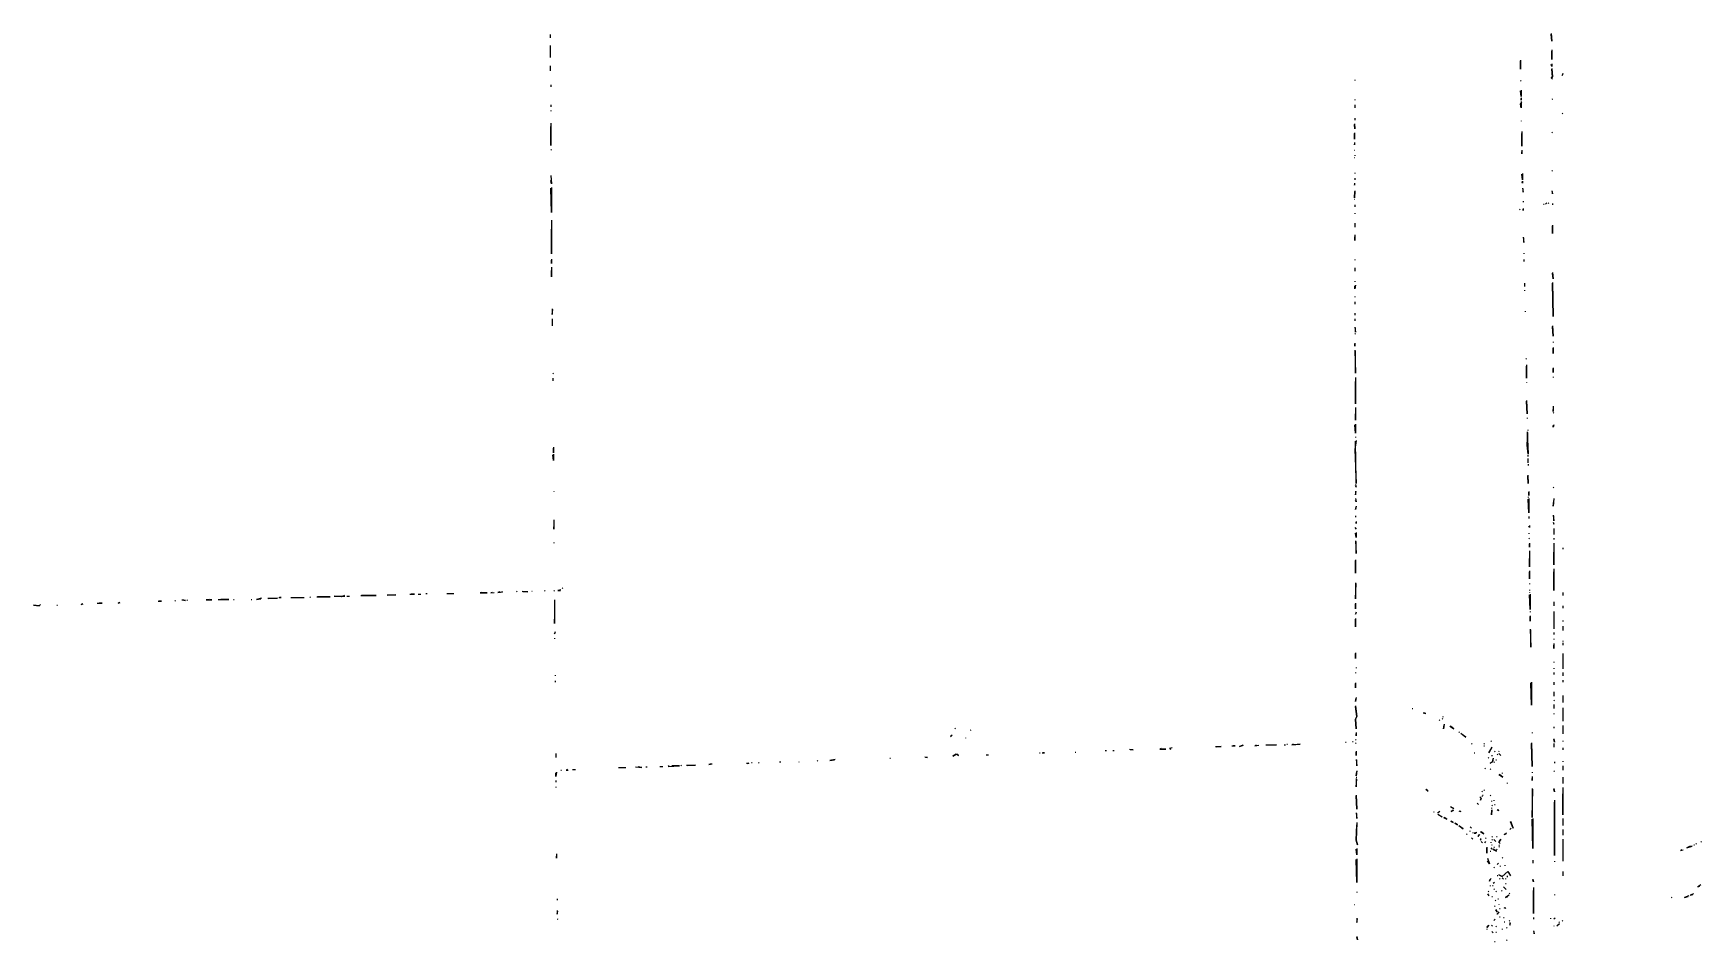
# Model space of a CAD drawing. Extents: x 1 to 1989, y -9 to 1002.
# Drawn here: x 560.8 to 997.2, y 509 to 746.5 of the extents above; entities that cross this region are included whole.
import ezdxf

# ---------------------------------------------------------------- set-up
doc = ezdxf.new("R2010")
doc.units = 0
doc.layers.add('LINEWORK', color=4, linetype='CONTINUOUS')

msp = doc.modelspace()

# ---------------------------------------------------------------- linework, layer by layer
at = {"layer": 'LINEWORK'}
for points in [[(696, 746.1667), (696, 745.3333)], [(957.8333, 746.5), (958, 744.5), (957.8333, 746.3333)], [(696, 743.3333), (696, 740.1667)], [(958, 742.1667), (958, 739.6667), (958, 741.8333)], [(696, 738), (696, 736.6667)], [(949.8333, 739.5), (949.8333, 737.1667), (949.8333, 739.3333)], [(958, 738.5), (958, 737.8333), (957.8333, 738.3333)], [(906.5, 734.3333), (906.5, 734.1667)], [(950, 734.1667), (949.8333, 734)], [(958, 737.3333), (958.1667, 735.1667), (957.8333, 734.8333), (958.1667, 734.5), (957.8333, 734.8333), (958.1667, 735.1667), (958, 737.1667)], [(960.8333, 736), (960.6667, 735.5), (960.8333, 735.8333)], [(696.1667, 733), (696.1667, 732.5)], [(906.5, 729.1667), (906.5, 729)], [(950, 731.6667), (950, 730), (949.8333, 731.5)], [(950, 729.6667), (950, 729), (950, 729.5)], [(958.1667, 729.3333), (958, 729.1667)], [(696.1667, 727.8333), (696.1667, 727.3333)], [(696.1667, 726.3333), (696.1667, 726.1667)], [(906.5, 727.8333), (906.5, 727)], [(906.5, 724.3333), (906.5, 723.8333)], [(950, 728.6667), (950, 727), (949.8333, 728), (950.1667, 728.5)], [(960.8333, 725.6667), (960.6667, 725.5)], [(696.1667, 723), (696.1667, 717.1667), (696.1667, 722.1667)], [(906.3333, 722.8333), (906.5, 721.5), (906.3333, 722.6667)], [(906.3333, 720.5), (906.3333, 718.8333), (906.3333, 720.3333)], [(950, 723.6667), (950, 723.5)], [(950.1667, 720.8333), (950.1667, 717), (950.1667, 720.3333)], [(958, 720.6667), (958.1667, 720.5)], [(696.3333, 716.1667), (696.1667, 716)], [(906.3333, 718), (906.3333, 717.3333), (906.5, 717.8333)], [(906.3333, 716), (906.5, 716)], [(950.1667, 716), (950.1667, 715), (950.1667, 715.5)], [(906.3333, 714), (906.5, 714)], [(906.5, 714.6667), (906.5, 714.5)], [(696.1667, 709.3333), (696.3333, 707.1667), (696.1667, 708)], [(906.3333, 707.3333), (906.3333, 706.8333), (906.5, 707.1667)], [(906.5, 710), (906.5, 709.8333)], [(906.5, 708.6667), (906.5, 708.1667)], [(950.3333, 709.8333), (950.3333, 708.1667), (950.1667, 709.6667)], [(950.3333, 707.8333), (950.3333, 707.3333), (950.1667, 707.6667)], [(958, 710.6667), (958.1667, 710.5)], [(696.3333, 706.1667), (696.3333, 699.6667), (696.1667, 706)], [(906.5, 705.3333), (906.3333, 703.5), (906.5, 705.1667)], [(906.3333, 703.1667), (906.5, 703.1667)], [(950.3333, 706), (950.5, 705), (950.5, 705.8333)], [(950.5, 702.6667), (950.5, 702.3333)], [(958, 705.3333), (958.1667, 704.5), (958.1667, 705.1667)], [(906.5, 701.6667), (906.5, 701.1667)], [(906.5, 699.5), (906.5, 699.3333)], [(949.6667, 700.5), (949.5, 700.3333)], [(950.5, 700.6667), (950.5, 700.1667), (950.5, 700.5)], [(955.8333, 701.8333), (956, 701.8333)], [(956.6667, 702.1667), (956.3333, 701.8333)], [(957.1667, 702.1667), (957, 702)], [(958.1667, 702), (958.1667, 701.6667)], [(696.3333, 697.6667), (696.3333, 688.8333), (696.3333, 695.3333)], [(906.5, 696.8333), (906.5, 695.8333)], [(906.5, 693.8333), (906.5, 692.3333), (906.5, 693.3333)], [(958.1667, 696.3333), (958.1667, 694.1667), (958.1667, 696.1667)], [(950.5, 693.1667), (950.6667, 691.8333), (950.6667, 693)], [(696.3333, 687.5), (696.3333, 686.3333), (696.3333, 687.1667)], [(696.3333, 685.3333), (696.3333, 682.8333), (696.3333, 684.5)], [(906.5, 687.3333), (906.5, 687.1667)], [(906.5, 685.1667), (906.5, 684.3333)], [(950.6667, 689), (950.6667, 688.8333)], [(950.6667, 687.3333), (950.6667, 686.8333)], [(906.5, 681.6667), (906.5, 681.5)], [(950.8333, 681.1667), (950.8333, 680.3333)], [(958.1667, 684), (958.3333, 682.3333), (958.1667, 683.8333)], [(958.1667, 681.3333), (958.3333, 672.5), (958.1667, 681.1667)], [(906.6667, 680.6667), (906.5, 679.6667), (906.5, 680.5)], [(906.5, 677.6667), (906.5, 677.5)], [(906.5, 676.3333), (906.5, 675.6667)], [(950.8333, 679.3333), (950.8333, 679.1667)], [(696.5, 674.5), (696.5, 673), (696.6667, 674.3333)], [(906.5, 673.3333), (906.5, 672.8333)], [(951, 673.8333), (951, 673.6667)], [(696.5, 671.8333), (696.5, 670)], [(906.5, 671.8333), (906.5, 671.3333)], [(906.5, 669.6667), (906.6667, 668.3333), (906.6667, 669.5)], [(906.5, 668), (906.6667, 667.8333)], [(958.1667, 670), (958.3333, 667.3333), (958.1667, 669.8333)], [(906.5, 665.5), (906.5, 664.6667), (906.5, 665.3333)], [(906.5, 663.6667), (906.6667, 657.6667), (906.6667, 663.5)], [(958.3333, 665.8333), (958.3333, 665.6667)], [(958.3333, 664.3333), (958.3333, 662.8333), (958.3333, 664.1667)], [(951.1667, 661.5), (951.3333, 661.3333)], [(951.3333, 659.8333), (951.3333, 656.3333), (951.3333, 659.5)], [(958.3333, 659), (958.3333, 657.8333), (958.3333, 658.8333)], [(696.8333, 657.6667), (696.6667, 657.5)], [(696.6667, 656.3333), (696.6667, 655.6667)], [(906.6667, 656.5), (906.6667, 649.6667), (906.6667, 655.5)], [(951.3333, 655.3333), (951.3333, 655.1667)], [(958.3333, 656.6667), (958.3333, 656.5)], [(951.3333, 650.5), (951.5, 647), (951.3333, 650.3333)], [(906.6667, 648.6667), (906.6667, 645.3333), (906.6667, 647)], [(951.5, 646), (951.5, 645.8333)], [(958.3333, 649), (958.3333, 647.6667), (958.3333, 648.1667)], [(958.3333, 647.3333), (958.5, 647.1667)], [(906.6667, 644.3333), (906.6667, 642), (906.5, 644.1667)], [(951.5, 642.3333), (951.8333, 636.5), (951.5, 638.8333), (951.6667, 642.1667)], [(951.6667, 642.8333), (951.6667, 642.6667)], [(958.5, 644.1667), (958.3333, 643.5), (958.3333, 644)], [(696.8333, 638.3333), (696.8333, 636.8333), (696.8333, 638)], [(906.8333, 640), (906.5, 637.6667), (906.8333, 628.8333), (906.6667, 639.8333)], [(906.6667, 641), (906.6667, 640.8333)], [(696.8333, 636.5), (696.8333, 634.8333), (696.6667, 636.3333)], [(951.6667, 636.1667), (951.6667, 635.8333)], [(951.6667, 635.3333), (951.6667, 634.1667)], [(951.8333, 633.8333), (951.8333, 633.5)], [(906.6667, 628.5), (906.8333, 627.8333), (906.6667, 628.1667)], [(951.6667, 631), (951.8333, 628.8333), (951.6667, 630.8333)], [(697, 626.8333), (697, 626.6667)], [(906.6667, 626.8333), (906.6667, 625.8333), (906.8333, 626.6667)], [(906.6667, 624.8333), (906.8333, 624), (906.6667, 624.3333)], [(951.8333, 625.3333), (951.8333, 625.1667)], [(952, 624.8333), (952, 621.1667), (951.8333, 624.6667)], [(952, 626.6667), (952, 625.6667), (952, 626.5)], [(958.3333, 627.8333), (958.5, 627.6667)], [(958.5, 624.8333), (958.3333, 622.8333), (958.5, 624.1667)], [(906.8333, 622.8333), (906.6667, 622), (906.8333, 622.6667)], [(906.6667, 620.3333), (906.6667, 620)], [(952, 620.1667), (952, 619.6667)], [(958.3333, 620.5), (958.5, 619), (958.5, 620.3333)], [(697, 619.3333), (697, 616.8333), (697, 617.5)], [(906.5, 617.3333), (906.8333, 616.8333), (906.6667, 617.1667)], [(906.8333, 616), (906.8333, 614.6667), (906.6667, 615.8333)], [(906.8333, 618.8333), (906.8333, 618.3333), (906.8333, 618.6667)], [(952.1667, 617.8333), (952.1667, 617.3333), (952, 617.6667)], [(952, 615.8333), (952, 615.6667)], [(958.3333, 618.6667), (958.5, 618.1667), (958.5, 618.5)], [(958.5, 617), (958.5, 615.5)], [(697, 613.3333), (697, 613.1667)], [(906.6667, 613.8333), (906.8333, 610.5), (906.8333, 613.6667)], [(952.1667, 614.5), (952, 614.3333)], [(952.1667, 613.1667), (952.1667, 612.1667), (952.1667, 613)], [(952.1667, 611.1667), (952.1667, 607), (952.1667, 609.1667)], [(958.5, 614.5), (958.5, 614.1667)], [(958.5, 613.1667), (958.5, 607.5), (958.5, 610.8333)], [(960.8333, 612), (960.8333, 611.6667)], [(906.6667, 608.8333), (906.6667, 605.3333), (906.6667, 608.6667)], [(906.6667, 602.8333), (906.6667, 598.6667), (906.8333, 602.6667)], [(952.1667, 606), (952.1667, 603.8333), (952.1667, 605.6667)], [(952.1667, 602.6667), (952.1667, 602.5)], [(958.5, 606.5), (958.5, 600.8333), (958.5, 605.6667)], [(593.5, 598), (594.3333, 598), (593.6667, 598)], [(598, 598.1667), (597.8333, 598)], [(599.6667, 598.3333), (600.6667, 598.1667), (599.8333, 598.3333)], [(601.1667, 598.3333), (601, 598.1667)], [(606.8333, 598.5), (606, 598.3333), (607.5, 598.3333), (607, 598.3333)], [(609.1667, 598.5), (612, 598.5), (609.8333, 598.5)], [(613.1667, 598.5), (613.3333, 598.5)], [(617.8333, 598.5), (618, 598.5)], [(620.5, 598.8333), (619.1667, 598.5), (620.3333, 598.6667)], [(622.1667, 598.8333), (624.6667, 598.8333), (622.3333, 598.6667)], [(625, 599), (625.6667, 599), (625.1667, 599)], [(628.1667, 599), (631.6667, 599)], [(633.1667, 599.1667), (633.3333, 599)], [(635, 599.1667), (638.5, 599.1667), (635.1667, 599.1667)], [(642.1667, 599.5), (641.3333, 599.1667), (639.5, 599.3333), (642.3333, 599.3333)], [(642.8333, 599.3333), (643.5, 599.3333)], [(646.5, 599.5), (650.5, 599.5), (646.6667, 599.5)], [(653.3333, 599.6667), (655.6667, 599.6667), (653.5, 599.5)], [(659.3333, 599.8333), (660.5, 599.8333), (659.6667, 599.8333)], [(661.5, 599.8333), (662.1667, 599.8333)], [(663.5, 600), (663.8333, 600)], [(669, 600), (670.8333, 600)], [(678, 600.3333), (677.6667, 600.1667), (679.5, 600.1667), (678.1667, 600.1667)], [(680.8333, 600.3333), (680.5, 600.1667), (681.3333, 600.3333)], [(682.8333, 600.5), (682.3333, 600.3333), (683.5, 600.5), (683, 600.3333)], [(687.1667, 600.6667), (687.3333, 600.5)], [(688.6667, 600.6667), (690.1667, 600.5), (688.8333, 600.5)], [(691.1667, 600.6667), (691.3333, 600.6667)], [(694.5, 600.8333), (694.6667, 600.6667)], [(697.1667, 600.8333), (697, 600.6667)], [(697.1667, 598.3333), (697.1667, 592.1667), (697.1667, 593.3333)], [(698.8333, 601), (698, 600.8333), (698.6667, 600.8333)], [(699.3333, 601.5), (699.1667, 601.3333)], [(952.1667, 601), (952.1667, 600.8333)], [(952.1667, 600.3333), (952.1667, 600.1667)], [(952.3333, 599.8333), (952.3333, 595.8333), (952.1667, 599.6667)], [(958.5, 597.8333), (958.5, 596.8333)], [(960.8333, 600.3333), (960.8333, 599.5)], [(562.6667, 597.1667), (562.3333, 596.8333), (560.8333, 597), (562.3333, 596.8333)], [(567, 597), (567.1667, 597)], [(573.6667, 597.3333), (573.3333, 597.1667), (573.8333, 597.3333)], [(577.5, 597.5), (578.8333, 597.5), (578, 597.5)], [(583.3333, 597.6667), (583, 597.5), (583.5, 597.6667)], [(906.6667, 597.5), (906.6667, 596), (906.6667, 597.3333)], [(906.8333, 595.1667), (906.6667, 594.6667), (906.8333, 595)], [(906.6667, 593.5), (906.6667, 591.3333), (906.6667, 593.3333)], [(952.3333, 595.3333), (952.3333, 595.1667)], [(952.3333, 594.1667), (952.3333, 592.8333), (952.3333, 594)], [(958.5, 595.3333), (958.5, 590.8333)], [(960.8333, 596.8333), (960.8333, 596.1667)], [(697.3333, 590), (697.1667, 589.5), (697.3333, 589.8333)], [(952.3333, 590.6667), (952.5, 586), (952.5, 590.5)], [(958.5, 589.8333), (958.5, 589.3333)], [(960.8333, 593), (960.8333, 592.6667)], [(960.8333, 591.5), (960.8333, 590.3333)], [(697.1667, 588.3333), (697.1667, 588.1667)], [(958.5, 588.1667), (958.5, 588)], [(958.5, 587), (958.5, 585.6667), (958.5, 586.5)], [(960.8333, 587.6667), (960.8333, 587.5)], [(960.8333, 587.1667), (960.8333, 586.5)], [(906.6667, 584.5), (906.6667, 583), (906.6667, 584.3333)], [(906.8333, 580.6667), (906.8333, 580.5)], [(958.5, 582.1667), (958.5, 582)], [(958.5, 580.5), (958.5, 580.3333)], [(960.8333, 584.3333), (960.8333, 580.3333)], [(697.3333, 578.6667), (697.3333, 578.5)], [(697.3333, 577.1667), (697.3333, 576.8333)], [(906.6667, 579.3333), (906.6667, 579.1667)], [(906.6667, 576.6667), (906.6667, 575.3333), (906.6667, 576.5)], [(952.6667, 576.8333), (952.6667, 570.8333), (952.5, 576.6667)], [(958.5, 579.3333), (958.5, 578.8333)], [(958.5, 576.8333), (958.5, 576.1667)], [(960.8333, 579.3333), (960.8333, 578.5)], [(960.8333, 577.3333), (960.8333, 576.8333)], [(906.8333, 572.8333), (906.6667, 571.8333), (906.8333, 572.6667)], [(958.5, 574.3333), (958.5, 573.1667)], [(958.6667, 572.1667), (958.5, 572)], [(960.8333, 573.3333), (960.8333, 571.5)], [(906.6667, 570.6667), (907, 567.8333), (906.6667, 567.1667), (906.8333, 564.6667), (906.6667, 567.1667), (907, 567.8333), (906.6667, 570.5)], [(921.5, 570), (921.6667, 570)], [(924.3333, 568.8333), (925, 568.6667), (924.5, 568.8333)], [(929.5, 567.3333), (929.3333, 567.1667)], [(929.5, 567.8333), (929.5, 567.6667)], [(958.5, 571), (958.5, 570)], [(958.5, 568.6667), (958.5, 568.5)], [(960.8333, 570.1667), (960.8333, 566.6667)], [(801.1667, 563), (800.6667, 562.6667), (801, 562.8333)], [(801.8333, 564.8333), (802, 564.6667)], [(806, 564.3333), (805.8333, 564.1667)], [(906.8333, 563.6667), (906.8333, 562.8333), (906.8333, 563.3333)], [(928.5, 567), (928.6667, 566.8333)], [(929.8333, 565.8333), (929.6667, 564.6667), (929.8333, 565.6667)], [(931.3333, 565.3333), (932.3333, 564.6667), (931.5, 565.3333)], [(933.6667, 563.8333), (933.8333, 563.6667)], [(934.1667, 563.5), (935.5, 562.5), (934.5, 563.1667)], [(952.8333, 563.6667), (952.8333, 563.5)], [(958.5, 565.1667), (958.5, 564.8333)], [(960.8333, 565.5), (960.8333, 563.3333)], [(804.6667, 562.3333), (804.6667, 562.1667)], [(841.1667, 559), (841.5, 559)], [(843.1667, 559), (843.5, 559)], [(847.5, 559.3333), (848.5, 559.1667), (847.6667, 559.1667)], [(855.8333, 559.5), (855.5, 559.3333), (857, 559.3333), (856, 559.3333)], [(858.6667, 559.6667), (858, 559.5), (858.3333, 559.3333)], [(870, 560), (871.5, 560), (870.1667, 559.8333)], [(874.3333, 560.1667), (875.1667, 560.1667), (874.6667, 560.1667)], [(877.1667, 560.3333), (876.3333, 560), (877.3333, 560.3333)], [(880.6667, 560.3333), (880.3333, 560.1667), (881.3333, 560.3333)], [(883.1667, 560.5), (886, 560.5), (883.3333, 560.3333)], [(888, 560.5), (888.3333, 560.5)], [(888.6667, 560.6667), (888.8333, 560.6667)], [(890.3333, 560.6667), (890, 560.5), (892.1667, 560.6667), (890.5, 560.5)], [(904, 561.1667), (904.1667, 561.1667)], [(905.8333, 561.3333), (906, 561.3333)], [(906.8333, 561.8333), (906.6667, 561.6667)], [(906.6667, 561), (906.8333, 560.8333)], [(906.8333, 558.8333), (906.8333, 557.6667), (906.8333, 558.5)], [(937, 560.8333), (937.1667, 560.6667)], [(940.1667, 560.8333), (940.3333, 560.6667)], [(940.1667, 560.1667), (940.3333, 560.1667)], [(942.3333, 559.8333), (941.5, 558.3333), (942.3333, 559.6667)], [(942, 561.5), (942.1667, 561.3333)], [(943, 558.8333), (943.1667, 558.6667)], [(944.1667, 558.8333), (944, 558.6667)], [(952.6667, 561), (952.8333, 554.8333), (952.6667, 560.8333)], [(958.5, 562), (958.6667, 561.1667), (958.5, 561.8333)], [(958.5, 560.8333), (958.5, 559.8333)], [(960.8333, 561.5), (960.8333, 561.3333)], [(960.8333, 559.6667), (960.8333, 559.1667)], [(697.5, 558.1667), (697.5, 557.1667)], [(713.8333, 554.5), (715.8333, 554.5)], [(718.3333, 554.6667), (720, 554.5), (719, 554.6667)], [(721, 554.6667), (721.3333, 554.6667)], [(724.6667, 554.8333), (725.5, 554.8333)], [(727.1667, 555), (726.8333, 554.8333), (729.8333, 555), (727.8333, 555)], [(730.1667, 555.1667), (730.3333, 555)], [(731.6667, 555.1667), (734, 555.1667), (731.8333, 555)], [(738.1667, 555.5), (737.5, 555.3333), (738.3333, 555.5)], [(747.3333, 555.6667), (748, 555.6667), (747.5, 555.5)], [(748.6667, 555.8333), (748.8333, 555.8333)], [(750.5, 555.8333), (750.6667, 555.6667)], [(756, 556), (756.3333, 556)], [(761, 556), (761.1667, 556)], [(766, 556.3333), (765.8333, 556.1667)], [(770.5, 556.6667), (769.1667, 556.3333), (770.3333, 556.5)], [(784.8333, 557), (785, 557)], [(794, 557.3333), (794.6667, 557.1667), (794.1667, 557.1667)], [(802.1667, 558), (801.3333, 557.5), (802.1667, 558), (802.8333, 557.6667), (802.3333, 558)], [(810, 557.8333), (810.6667, 557.8333)], [(824, 558.3333), (824.1667, 558.3333)], [(824.6667, 558.3333), (825.3333, 558.3333), (824.8333, 558.3333)], [(833.3333, 558.5), (833.5, 558.5)], [(906.8333, 556.6667), (907, 555), (907, 556.5)], [(937.6667, 558.3333), (937.8333, 558.3333)], [(940.6667, 554.3333), (940.5, 554.1667)], [(941.5, 557.1667), (941.3333, 557)], [(942.6667, 557), (942.5, 556), (941.8333, 555.6667), (942.5, 556), (942.6667, 556.8333)], [(941.8333, 554.1667), (942, 554)], [(942.1667, 557.6667), (942.5, 557.6667)], [(942.8333, 556), (943, 555.8333)], [(943.3333, 556.5), (943.5, 556.5)], [(943.8333, 558), (943.6667, 557.8333)], [(944.1667, 558.1667), (944.6667, 557.6667)], [(958.6667, 556), (958.6667, 555.6667)], [(960.8333, 556.1667), (960.8333, 556)], [(960.8333, 555), (960.8333, 553.8333)], [(697.6667, 553.3333), (697.5, 552.1667), (697.5, 553.1667)], [(697.5, 551.1667), (697.5, 550.6667)], [(698.8333, 553.8333), (699, 553.8333)], [(700.5, 554), (700.1667, 553.8333), (700.6667, 553.8333)], [(701.8333, 554), (702.6667, 554)], [(907, 553.6667), (906.8333, 552.3333), (907, 553.5)], [(906.8333, 552), (907, 552)], [(906.8333, 551.6667), (906.8333, 549.5), (907, 551.5)], [(944.1667, 552.6667), (945.1667, 552), (944.3333, 552.6667)], [(945, 553.1667), (945, 553)], [(946.3333, 550.5), (946.3333, 550.3333)], [(952.8333, 553.3333), (952.8333, 553.1667)], [(952.8333, 552.1667), (952.8333, 551.1667), (952.8333, 551.6667)], [(958.6667, 553.6667), (958.5, 553.5)], [(960.8333, 552), (960.8333, 550.3333)], [(697.5, 549.5), (697.5, 549.3333)], [(906.8333, 547.3333), (907, 543.6667), (906.8333, 547.1667)], [(925, 548.8333), (925.6667, 548.3333), (925.1667, 548.8333)], [(939.1667, 546.8333), (939.5, 546.5), (939.3333, 546), (939.5, 546.5)], [(939.6667, 548.3333), (939.8333, 548.1667)], [(939.6667, 547), (939.8333, 547)], [(939.8333, 547.3333), (940, 547.3333)], [(940.3333, 548.6667), (940.1667, 548.5)], [(941.8333, 547.3333), (942, 547.1667)], [(942.1667, 545.8333), (942.1667, 545.6667)], [(942.8333, 546), (942.8333, 545.8333)], [(952.8333, 549), (952.8333, 541.5), (953, 548.8333)], [(958.5, 549), (958.6667, 548.1667), (958.5, 548.8333)], [(958.6667, 546), (958.6667, 531.5), (958.6667, 545.5)], [(960.8333, 549.3333), (960.8333, 542.1667), (960.8333, 547.6667)], [(906.8333, 542.6667), (907, 541.1667), (907, 542.5)], [(927, 543), (927.1667, 542.8333)], [(928.6667, 543), (928.1667, 542.6667), (928.5, 542.8333)], [(928.1667, 542.3333), (929.3333, 541.6667), (928.3333, 542.1667)], [(929.6667, 541.5), (930.5, 541), (929.8333, 541.5)], [(931.5, 544.3333), (932.3333, 543.8333), (931.6667, 544.1667)], [(932.1667, 543.3333), (931.6667, 543), (932.3333, 543.3333)], [(933.6667, 543.1667), (934.1667, 543), (933.8333, 543)], [(938.5, 545.1667), (938.8333, 544.8333)], [(942.1667, 544), (942.1667, 543.8333)], [(942.3333, 543.5), (942.1667, 542.1667), (942.3333, 543.3333)], [(942.5, 544.6667), (942.3333, 544.5)], [(943, 544.8333), (943.1667, 544.8333)], [(943.8333, 543.6667), (944, 543.1667), (943.6667, 543.5)], [(953, 541.1667), (953, 533.3333), (952.8333, 541)], [(960.8333, 541.1667), (960.8333, 539.3333)], [(907, 540.1667), (906.8333, 535.5), (907.1667, 534.3333), (906.8333, 535.5), (907, 539.5)], [(931.5, 540.5), (932.1667, 540.1667), (931.6667, 540.5)], [(932.5, 540), (933.3333, 539.5), (932.6667, 540)], [(933.6667, 539.3333), (934.8333, 538.5), (933.8333, 539.1667)], [(935.6667, 537.1667), (935.8333, 537)], [(936.5, 538), (936.5, 537.8333)], [(936.6667, 539), (937, 538.6667)], [(937.3333, 537.5), (937.3333, 537.3333)], [(938.3333, 537.5), (937.6667, 537.3333), (938.1667, 537.3333)], [(939, 537), (938.6667, 536.5), (939.1667, 537)], [(939.3333, 537.8333), (940.1667, 537.1667), (939.5, 537.6667)], [(946.1667, 537.3333), (945.5, 537), (946, 537.1667)], [(947.3333, 538.6667), (947, 538.3333)], [(947.1667, 540.5), (947.8333, 538.6667), (947.1667, 540.3333)], [(960.8333, 538.3333), (960.8333, 536.8333)], [(907, 533.3333), (907, 531.6667), (906.8333, 533.1667)], [(937, 536.1667), (937.3333, 535.8333)], [(939.3333, 536), (939.3333, 535.5), (939.5, 535.8333)], [(939.5, 535.1667), (939.8333, 534.8333)], [(940.6667, 535.1667), (940.3333, 534.8333)], [(940.8333, 536.1667), (940.6667, 536)], [(941, 533.6667), (941, 532.1667), (941, 533.5)], [(941.8333, 532.6667), (942, 532.6667)], [(942, 535), (942, 534.8333)], [(942.3333, 533.5), (942, 533.1667)], [(942.3333, 534.3333), (942.1667, 534.1667)], [(942.3333, 536.5), (942.5, 536.3333)], [(942.5, 535.6667), (942.3333, 535.5)], [(942.5, 533.1667), (943.5, 532.6667), (942.6667, 533.1667)], [(942.8333, 535.6667), (943.3333, 535.1667)], [(942.8333, 533.6667), (943, 533.6667)], [(943.5, 536.5), (943.6667, 536.5)], [(943.6667, 533.1667), (943.5, 533)], [(944.6667, 535.8333), (944.1667, 535), (944.5, 534.6667), (944.1667, 535), (944.5, 535.6667)], [(944.3333, 534.3333), (944.1667, 534.1667)], [(944.3333, 533.8333), (944.1667, 533.6667)], [(960.8333, 535.8333), (960.8333, 530)], [(992, 533), (991.6667, 532.8333), (992.3333, 533)], [(994.1667, 534), (993.3333, 533.5), (994.6667, 534), (994.3333, 533.8333)], [(995.1667, 534.3333), (995.3333, 534.3333)], [(995.8333, 534.6667), (995.6667, 534.5)], [(997.1667, 535.1667), (997, 535)], [(697.6667, 532), (697.6667, 530.8333), (697.6667, 531.3333)], [(907, 530.6667), (907, 524.5), (906.8333, 530.5)], [(941.1667, 530.8333), (941.6667, 529.3333), (941.1667, 530.1667)], [(942.8333, 528.5), (943, 528.3333)], [(944, 529.5), (943.6667, 529.1667)], [(944.5, 528.8333), (944.5, 528.6667)], [(945.1667, 531), (945, 530.8333)], [(945.6667, 529), (945.6667, 528.8333)], [(953, 530.3333), (953, 529.5)], [(958.6667, 530), (958.6667, 529.8333)], [(942, 525.5), (941.6667, 524.8333), (941.8333, 525.3333)], [(941.8333, 523.6667), (941.8333, 523.5)], [(942.5, 523.6667), (942.6667, 523.6667)], [(943, 524.5), (942.6667, 524.1667)], [(943.6667, 526.3333), (943.8333, 526.3333)], [(946.5, 527.3333), (945, 526), (944.1667, 526.5), (945, 526), (946.5, 527.3333), (947.1667, 526.1667), (946.8333, 527)], [(944.5, 525.5), (944.3333, 525.3333)], [(945, 525.6667), (945.3333, 525.3333)], [(945.8333, 525.5), (945.8333, 525.3333)], [(945.8333, 524.1667), (946, 524.1667)], [(946.3333, 526.1667), (946.3333, 525.8333)], [(953, 525.3333), (953.1667, 524.6667), (953, 525.1667)], [(960.8333, 527.3333), (960.8333, 526.1667)], [(997, 523.8333), (996.1667, 523.3333), (996.6667, 523.5)], [(697.8333, 520.1667), (697.8333, 519.8333)], [(907, 522), (907, 521.8333)], [(941.1667, 521.5), (941.5, 521), (941.3333, 521.3333)], [(941.5, 522.1667), (941.3333, 522)], [(942.3333, 520.8333), (942.5, 520.8333)], [(942.8333, 522.8333), (943, 522.6667)], [(943.3333, 519.8333), (943.1667, 519.6667)], [(943.5, 522.1667), (943.3333, 522)], [(943.8333, 520.1667), (944, 520.1667)], [(945, 522.3333), (944.8333, 522.1667)], [(945.3333, 523.3333), (946, 522.6667)], [(946.8333, 521.1667), (945.8333, 520.5), (946.5, 520.8333)], [(946.8333, 521.6667), (947, 521.5)], [(953.1667, 523.1667), (953.1667, 516.3333), (953.1667, 522.3333)], [(958.6667, 521.3333), (958.6667, 521.1667)], [(989.1667, 520.6667), (989.3333, 520.5)], [(993.8333, 521), (992.6667, 520.5), (993.6667, 520.8333)], [(995, 521.5), (994.1667, 521.1667), (994.8333, 521.3333)], [(697.8333, 517.1667), (697.8333, 516.1667), (698, 517)], [(697.8333, 515), (698, 514.8333)], [(906.3333, 518.6667), (906.5, 518.6667)], [(907, 515.1667), (907, 514), (907.1667, 515)], [(943, 518.3333), (943.1667, 518.1667)], [(943.3333, 517.5), (943.6667, 516.8333), (943.3333, 517.3333)], [(944.1667, 516.8333), (943.6667, 516.1667), (943.8333, 516.5)], [(944.1667, 518.8333), (944.1667, 518.6667)], [(944.3333, 517.6667), (944.5, 517.6667)], [(944.3333, 515.5), (944.5, 515.5)], [(945.3333, 515.3333), (945.5, 515.3333)], [(945.6667, 518), (945.8333, 517.6667), (945.5, 517.8333)], [(953.1667, 515.3333), (953.1667, 514.8333)], [(957.6667, 515.1667), (957.6667, 515)], [(958.8333, 515.1667), (958.5, 514.8333)], [(941.5, 513.3333), (941, 512.6667), (941.3333, 513.1667)], [(941, 512.3333), (941, 512.1667)], [(942.1667, 513.3333), (942.5, 513)], [(942.3333, 511.6667), (942.6667, 511.3333)], [(943.1667, 514.8333), (942.8333, 514.5)], [(943.3333, 513), (943.5, 512.8333)], [(943.3333, 511.5), (943.5, 511.5)], [(945, 512.3333), (945, 512.1667)], [(945.5, 514.1667), (945.6667, 514.1667)], [(946.3333, 512.6667), (946.1667, 512.5)], [(946.8333, 514.5), (947, 514.3333)], [(947, 514), (947, 513.3333), (947.1667, 513.8333)], [(953.1667, 511.8333), (953.3333, 511), (953.3333, 511.6667)], [(958.5, 513.1667), (958.5, 513)], [(960, 513.6667), (959.3333, 513)], [(960, 514.1667), (959.8333, 514)], [(960.8333, 514.5), (960.6667, 514.3333)], [(907, 510.3333), (907.1667, 509.5), (907, 510.1667)], [(943, 509), (943.1667, 509)], [(946.3333, 509.5), (946.1667, 509.3333)]]:
    msp.add_lwpolyline(points, dxfattribs=at)

doc.saveas('drawing.dxf')
